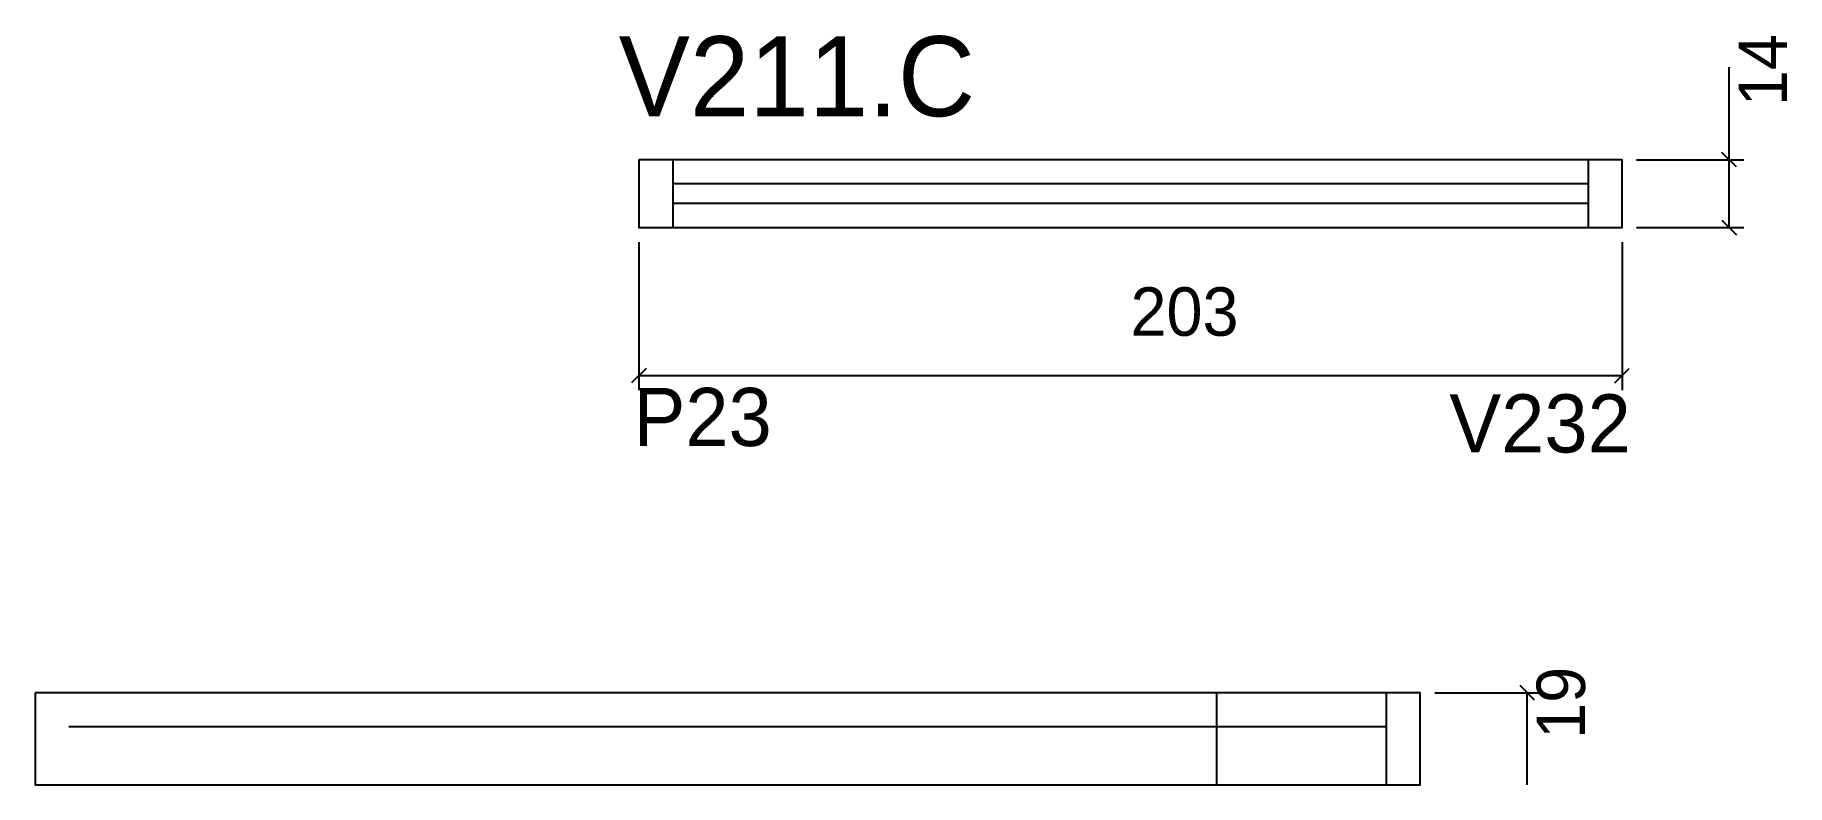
# Model space of a CAD drawing. Header units: metres. Extents: x 2487 to 2848, y 16768 to 16922.
import ezdxf

# ---------------------------------------------------------------- set-up
doc = ezdxf.new("R2010")
doc.units = ezdxf.units.M
for name, color, linetype in [('5', 7, 'Continuous'), ('COTA', 7, 'Continuous'), ('NOMENCLATURA', 7, 'Continuous'), ('Painéis', 7, 'Continuous'), ('SARR_2.2x7', 7, 'Continuous'), ('SARR_EDITAR', 7, 'Continuous')]:
    doc.layers.add(name, color=color, linetype=linetype)

msp = doc.modelspace()

# ---------------------------------------------------------------- linework, layer by layer
at = {"layer": 'COTA', "color": 4, "lineweight": 25}
for p, q in [((2836.48, 16896.66), (2836.48, 16915.77)), ((2817.36, 16896.66), (2839.48, 16896.66)), ((2836.48, 16882.66), (2836.48, 16896.66)), ((2817.36, 16882.66), (2839.48, 16882.66)), ((2611.36, 16879.66), (2611.36, 16849.1)), ((2814.36, 16879.66), (2814.36, 16849.1)), ((2611.36, 16852.1), (2814.36, 16852.1)), ((2775.68, 16786.64), (2797.8, 16786.64)), ((2794.8, 16767.64), (2794.8, 16786.64))]:
    msp.add_line(p, q, dxfattribs=at)
at = {"layer": 'COTA', "color": 0, "lineweight": 25}
for p, q in [((2837.98, 16895.16), (2834.98, 16898.16)), ((2834.98, 16884.16), (2837.98, 16881.16)), ((2612.86, 16853.6), (2609.86, 16850.6)), ((2812.86, 16850.6), (2815.86, 16853.6)), ((2796.3, 16785.14), (2793.3, 16788.14))]:
    msp.add_line(p, q, dxfattribs=at)
at = {"layer": 'Painéis', "color": 200, "lineweight": 25}
msp.add_line((2730.68, 16767.64), (2730.68, 16786.64), dxfattribs=at)
for points in [[(2611.36, 16896.66), (2611.36, 16882.66), (2814.36, 16882.66), (2814.36, 16896.66), (2611.36, 16896.66)], [(2486.68, 16786.64), (2486.68, 16767.64), (2772.68, 16767.64), (2772.68, 16786.64), (2486.68, 16786.64)]]:
    msp.add_lwpolyline(points, dxfattribs=at)
at = {"layer": 'SARR_2.2x7', "color": 40, "lineweight": 25}
for p, q in [((2618.36, 16896.66), (2618.36, 16882.66)), ((2807.36, 16896.66), (2807.36, 16882.66)), ((2765.68, 16786.64), (2765.68, 16767.64)), ((2765.68, 16779.64), (2493.68, 16779.64))]:
    msp.add_line(p, q, dxfattribs=at)
at = {"layer": 'SARR_EDITAR', "color": 141, "lineweight": 25}
for p, q in [((2807.36, 16891.66), (2618.36, 16891.66)), ((2618.36, 16887.66), (2807.36, 16887.66))]:
    msp.add_line(p, q, dxfattribs=at)

# ---------------------------------------------------------------- texts
at = {"layer": '5', "color": 5, "lineweight": 25}
for s, p in [('P23', (2610.25, 16837.57)), ('V232', (2778.7, 16836.24))]:
    msp.add_text(s, height=12, rotation=360, dxfattribs=at).set_placement(p)
at = {"layer": 'COTA', "color": 240, "lineweight": 25}
for s, p in [('14', (2848.41, 16907.72)), ('19', (2806.72, 16777.14))]:
    msp.add_text(s, height=10, rotation=90, dxfattribs=at).set_placement(p)
msp.add_text('203', height=10, dxfattribs=at).set_placement((2712.86, 16860.32))
at = {"layer": 'NOMENCLATURA', "color": 7, "lineweight": 25}
msp.add_text('V211.C', height=16.5, dxfattribs=at).set_placement((2607.18, 16905.63))

doc.saveas('drawing.dxf')
